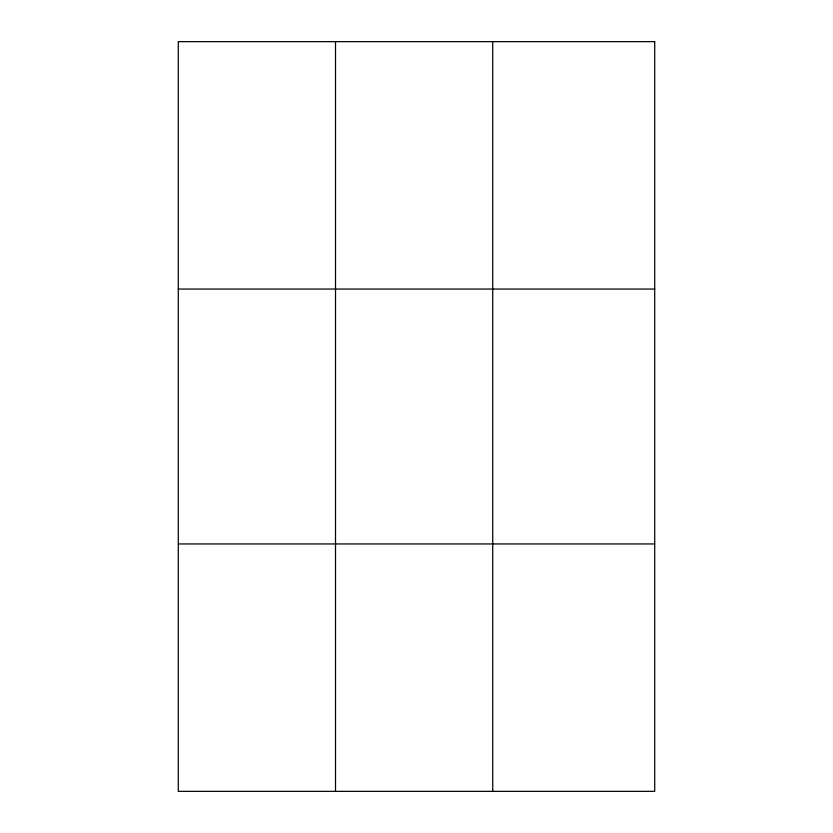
<?xml version="1.0" encoding="UTF-8"?>
<svg xmlns="http://www.w3.org/2000/svg" width="833" height="833" viewBox="0 0 833 833"><rect width="100%" height="100%" fill="white"/><g stroke="black" fill="none" stroke-linecap="round" stroke-linejoin="round"><path stroke-width="1.25" d="M335.512 41.65L335.512 791.35M492.73 41.65L492.73 791.35M178.293 289.051L654.707 289.051M178.293 543.949L654.707 543.949M654.707 41.65L654.707 791.35L178.293 791.35L178.293 41.65L654.707 41.65"/></g></svg>
